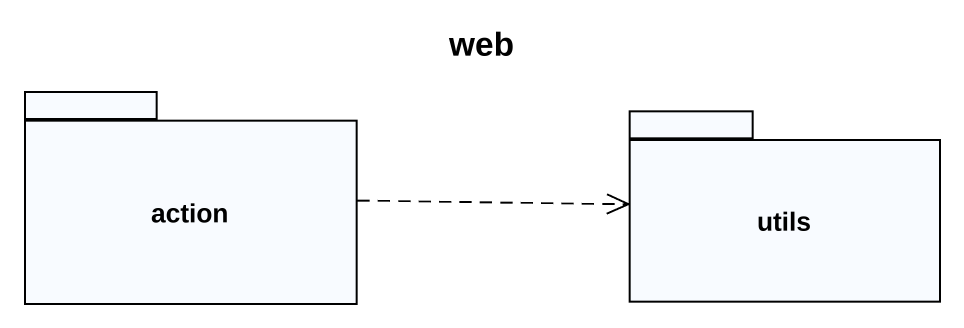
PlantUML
@startuml
title web
package "action" as action_ {
}
package utils {
}
action_ .right.> utils
@enduml
